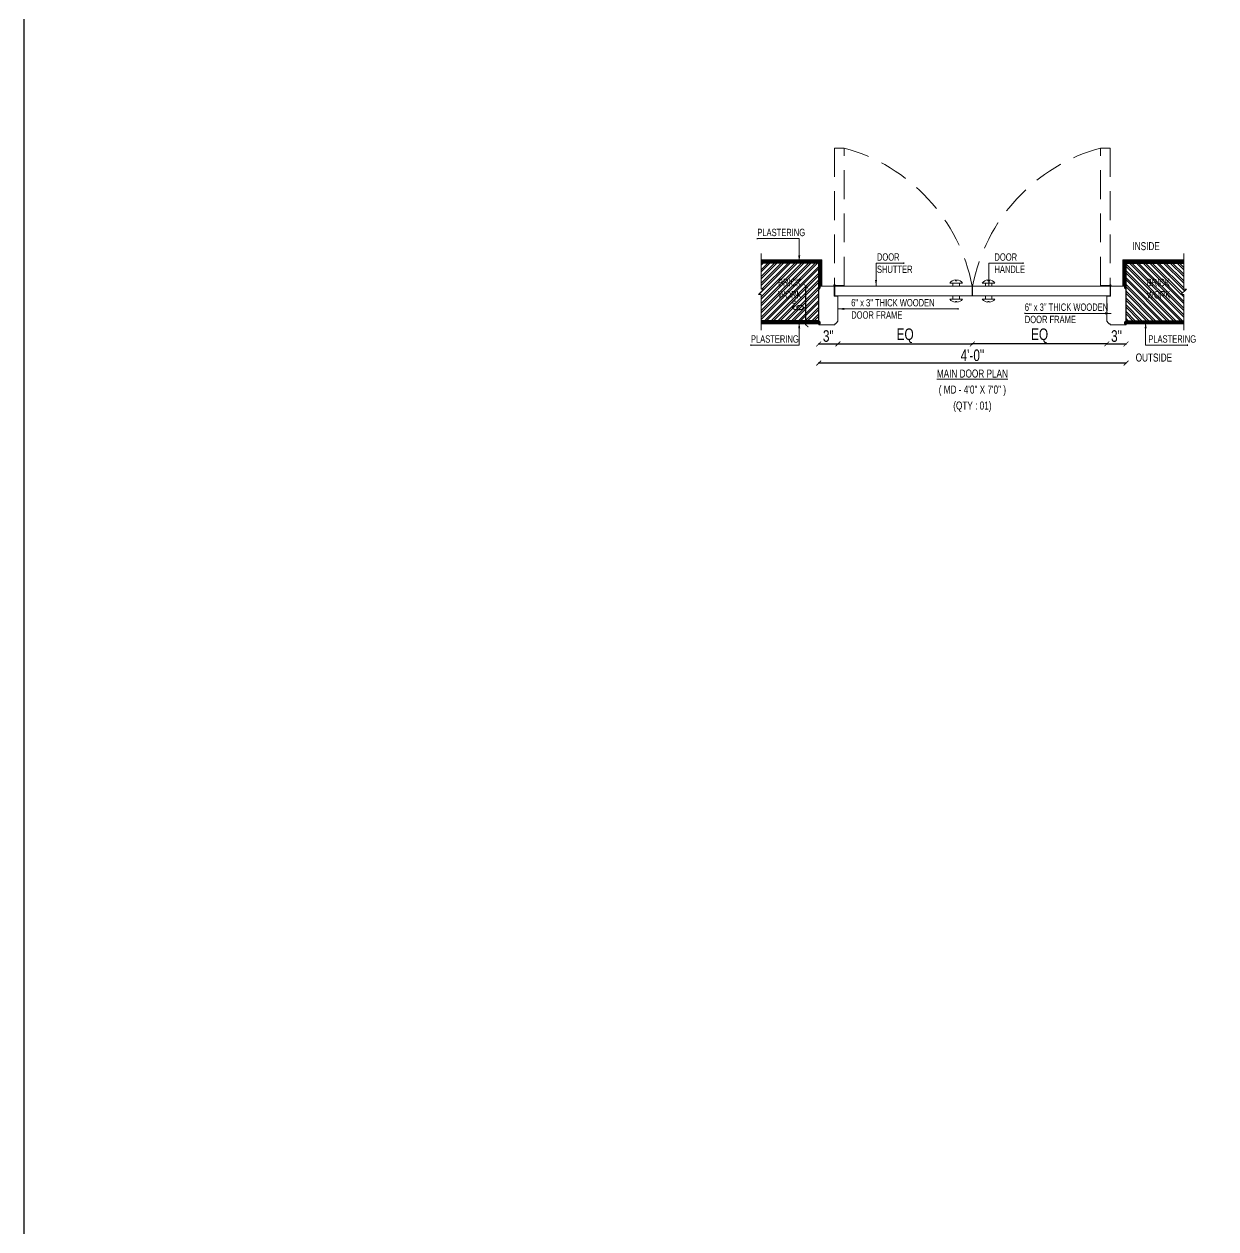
# Model space of a CAD drawing. Header units: inches. Extents: x 3365147 to 3374664, y 1380917 to 1384908.
# Drawn here: x 3372405.9 to 3372592, y 1381852.2 to 1382040.3 of the extents above; entities that cross this region are included whole.
import ezdxf

# ---------------------------------------------------------------- set-up
doc = ezdxf.new("R2010")
doc.units = ezdxf.units.IN
doc.header["$LTSCALE"] = 18
doc.header["$MEASUREMENT"] = 0
doc.header["$PDSIZE"] = -1
doc.linetypes.add('CONTINOUS', pattern=[0])
doc.linetypes.add('HIDDEN', pattern=[0.375, 0.25, -0.125])
for name, color, linetype, lineweight in [('DIM-03_BC', 1, 'Continuous', 9), ('DOORS-00_BC', 30, 'Continuous', 18), ('DOORS-SHUTTER_BC', 40, 'Continuous', 9), ('PLASTERING BAND HATCH_BC', 252, 'Continuous', 5), ('PLASTERING BAND-00_BC', 1, 'Continuous', 15), ('TEXT ARROW_BC', 4, 'Continuous', 13), ('TEXT-HEADING_BC', 2, 'Continuous', 25), ('TEXT_BC', 3, 'CONTINOUS', 18), ('TITLE TEXT-01_BC', 1, 'Continuous', 20), ('TITLE TEXT-02_BC', 3, 'Continuous', 18), ('TITLE TEXT-03_BC', 4, 'Continuous', 15), ('WALL-00_BC', 7, 'Continuous', 30), ('WALL-9 inch BRICK HATCH_BC', 22, 'Continuous', 0), ('WALL-ZIGZAG LINE_BC', 3, 'Continuous', 13), ('WINDOWS-00_BC', 30, 'Continuous', 18)]:
    doc.layers.add(name, color=color, linetype=linetype, lineweight=lineweight)
doc.styles.add('BC-TEXT_GENERAL', font='swisscl.ttf')
doc.styles.add('BC-WALL_DIM', font='swisscl.ttf')
doc.styles.add('BC_ROOM _DIM', font='swisscl.ttf')
doc.dimstyles.new('BC-RD2', dxfattribs={"dimscale": 0.8, "dimtxt": 6, "dimasz": 2.5, "dimexe": 4.5, "dimexo": 0, "dimgap": 1, "dimtad": 1, "dimdec": 4, "dimzin": 3, "dimdsep": 46, "dimlunit": 4, "dimtxsty": 'BC_ROOM _DIM', "dimblk": 'ARCHTICK', "dimcen": 0.0625, "dimdle": 0.25, "dimse1": 1, "dimse2": 1, "dimclrd": 8, "dimclre": 4, "dimclrt": 256, "dimadec": 0, "dimazin": 0, "dimtfac": 0.5, "dimtdec": 4, "dimtix": 1, "dimtofl": 0, "dimtmove": 2, "dimatfit": 2, "dimfxl": 0, "dimfrac": 1, "dimtolj": 1, "dimtzin": 1, "dimarcsym": 0})
doc.dimstyles.new('WALL DIM-02_BC', dxfattribs={"dimtxt": 4, "dimasz": 2, "dimexe": 4.5, "dimexo": 0, "dimgap": 1, "dimtad": 1, "dimdec": 1, "dimzin": 0, "dimdsep": 46, "dimlunit": 4, "dimtxsty": 'BC-WALL_DIM', "dimblk": 'ARCHTICK', "dimcen": 0.0625, "dimdle": 0.25, "dimse1": 1, "dimse2": 1, "dimclrd": 7, "dimclre": 4, "dimclrt": 256, "dimadec": 0, "dimazin": 0, "dimtfac": 0.5, "dimtdec": 1, "dimtix": 1, "dimtofl": 0, "dimtmove": 2, "dimatfit": 2, "dimfxl": 0, "dimfrac": 1, "dimtolj": 1, "dimtzin": 1, "dimlwd": -1, "dimarcsym": 0})

# ---------------------------------------------------------------- blocks, each defined once
blk = doc.blocks.new('ARCHTICK')
at = {"color": 0, "const_width": 0.15}
blk.add_lwpolyline([(-0.5, -0.5), (0.5, 0.5)], dxfattribs=at)
blk = doc.blocks.new('*D1446')
at = {"layer": 'Defpoints', "color": 0, "transparency": 16777216}
for p in [(3372529.95, 1381993.37), (3372577.95, 1381993.37), (3372529.95, 1381987.37)]:
    blk.add_point(p, dxfattribs=at)
at = {"layer": 'DIM-03_BC', "color": 254, "lineweight": -2, "transparency": 16777216}
blk.add_line((3372578.03, 1381987.37), (3372529.88, 1381987.37), dxfattribs=at)
at = {"layer": 'DIM-03_BC', "color": 254, "lineweight": -2, "transparency": 16777216, "xscale": 0.75, "yscale": 0.75, "zscale": 0.75, "rotation": 180}
blk.add_blockref('ARCHTICK', (3372529.95, 1381987.37), dxfattribs=at)
at = {"layer": 'DIM-03_BC', "color": 254, "lineweight": -2, "transparency": 16777216, "xscale": 0.75, "yscale": 0.75, "zscale": 0.75}
blk.add_blockref('ARCHTICK', (3372577.95, 1381987.37), dxfattribs=at)
at = {"layer": 'DIM-03_BC', "transparency": 16777216, "insert": (3372553.95, 1381988.59), "char_height": 1.8, "attachment_point": 5, "style": 'BC_ROOM _DIM'}
blk.add_mtext('\\A1;4\'-0"', dxfattribs=at)
blk = doc.blocks.new('_ArchTick')
at = {"color": 0, "linetype": 'ByBlock', "const_width": 0.15}
blk.add_lwpolyline([(-0.5, -0.5), (0.5, 0.5)], dxfattribs=at)
blk = doc.blocks.new('*D1447')
at = {"layer": 'Defpoints', "color": 0, "transparency": 16777216}
for p in [(3372527.95, 1381999.37), (3372530.2, 1381999.37), (3372529.95, 1381993.37)]:
    blk.add_point(p, dxfattribs=at)
at = {"layer": 'DIM-03_BC', "color": 254, "lineweight": -2, "transparency": 16777216}
blk.add_line((3372527.95, 1381993.29), (3372527.95, 1381999.44), dxfattribs=at)
at = {"layer": 'DIM-03_BC', "color": 254, "lineweight": -2, "transparency": 16777216, "xscale": 0.75, "yscale": 0.75, "zscale": 0.75}
for p, rotation in [((3372527.95, 1381999.37), 90), ((3372527.95, 1381993.37), 270)]:
    blk.add_blockref('ARCHTICK', p, dxfattribs=dict(at, rotation=rotation))
at = {"layer": 'DIM-03_BC', "transparency": 16777216, "insert": (3372526.73, 1381996.37), "char_height": 1.8, "attachment_point": 5, "rotation": 90, "style": 'BC_ROOM _DIM'}
blk.add_mtext('\\A1;6"', dxfattribs=at)
blk = doc.blocks.new('*D1455')
at = {"layer": 'Defpoints', "color": 0, "transparency": 16777216}
for p in [(3372529.95, 1381993.37), (3372532.95, 1381993.87), (3372532.95, 1381990.37)]:
    blk.add_point(p, dxfattribs=at)
at = {"layer": 'DIM-03_BC', "color": 254, "lineweight": -2, "transparency": 16777216}
blk.add_line((3372529.88, 1381990.37), (3372533.03, 1381990.37), dxfattribs=at)
at = {"layer": 'DIM-03_BC', "color": 254, "lineweight": -2, "transparency": 16777216, "xscale": 0.75, "yscale": 0.75, "zscale": 0.75, "rotation": 180}
blk.add_blockref('ARCHTICK', (3372529.95, 1381990.37), dxfattribs=at)
at = {"layer": 'DIM-03_BC', "color": 254, "lineweight": -2, "transparency": 16777216, "xscale": 0.75, "yscale": 0.75, "zscale": 0.75}
blk.add_blockref('ARCHTICK', (3372532.95, 1381990.37), dxfattribs=at)
at = {"layer": 'DIM-03_BC', "transparency": 16777216, "insert": (3372531.45, 1381991.59), "char_height": 1.8, "attachment_point": 5, "style": 'BC_ROOM _DIM'}
blk.add_mtext('\\A1;3"', dxfattribs=at)
blk = doc.blocks.new('*D1456')
at = {"layer": 'Defpoints', "color": 0, "transparency": 16777216}
for p in [(3372553.95, 1381997.87), (3372532.95, 1381993.87), (3372553.95, 1381990.37)]:
    blk.add_point(p, dxfattribs=at)
at = {"layer": 'DIM-03_BC', "color": 254, "lineweight": -2, "transparency": 16777216}
blk.add_line((3372532.88, 1381990.37), (3372554.03, 1381990.37), dxfattribs=at)
at = {"layer": 'DIM-03_BC', "color": 254, "lineweight": -2, "transparency": 16777216, "xscale": 0.75, "yscale": 0.75, "zscale": 0.75, "rotation": 180}
blk.add_blockref('ARCHTICK', (3372532.95, 1381990.37), dxfattribs=at)
at = {"layer": 'DIM-03_BC', "color": 254, "lineweight": -2, "transparency": 16777216, "xscale": 0.75, "yscale": 0.75, "zscale": 0.75}
blk.add_blockref('ARCHTICK', (3372553.95, 1381990.37), dxfattribs=at)
at = {"layer": 'DIM-03_BC', "transparency": 16777216, "insert": (3372543.45, 1381991.64), "char_height": 1.8, "attachment_point": 5, "style": 'BC_ROOM _DIM'}
blk.add_mtext('\\A1;EQ', dxfattribs=at)
blk = doc.blocks.new('*D1457')
at = {"layer": 'Defpoints', "color": 0, "transparency": 16777216}
for p in [(3372574.95, 1381993.87), (3372577.95, 1381993.37), (3372577.95, 1381990.37)]:
    blk.add_point(p, dxfattribs=at)
at = {"layer": 'DIM-03_BC', "color": 254, "lineweight": -2, "transparency": 16777216}
blk.add_line((3372574.88, 1381990.37), (3372578.03, 1381990.37), dxfattribs=at)
at = {"layer": 'DIM-03_BC', "color": 254, "lineweight": -2, "transparency": 16777216, "xscale": 0.75, "yscale": 0.75, "zscale": 0.75, "rotation": 180}
blk.add_blockref('ARCHTICK', (3372574.95, 1381990.37), dxfattribs=at)
at = {"layer": 'DIM-03_BC', "color": 254, "lineweight": -2, "transparency": 16777216, "xscale": 0.75, "yscale": 0.75, "zscale": 0.75}
blk.add_blockref('ARCHTICK', (3372577.95, 1381990.37), dxfattribs=at)
at = {"layer": 'DIM-03_BC', "transparency": 16777216, "insert": (3372576.45, 1381991.59), "char_height": 1.8, "attachment_point": 5, "style": 'BC_ROOM _DIM'}
blk.add_mtext('\\A1;3"', dxfattribs=at)
blk = doc.blocks.new('*D1761')
at = {"layer": 'Defpoints', "color": 0, "transparency": 16777216}
for p in [(3372553.95, 1381997.87), (3372574.95, 1381993.87), (3372553.95, 1381990.37)]:
    blk.add_point(p, dxfattribs=at)
at = {"layer": 'DIM-03_BC', "color": 254, "lineweight": -2, "transparency": 16777216}
blk.add_line((3372575.03, 1381990.37), (3372553.88, 1381990.37), dxfattribs=at)
at = {"layer": 'DIM-03_BC', "color": 254, "lineweight": -2, "transparency": 16777216, "xscale": 0.75, "yscale": 0.75, "zscale": 0.75, "rotation": 180}
blk.add_blockref('ARCHTICK', (3372553.95, 1381990.37), dxfattribs=at)
at = {"layer": 'DIM-03_BC', "color": 254, "lineweight": -2, "transparency": 16777216, "xscale": 0.75, "yscale": 0.75, "zscale": 0.75}
blk.add_blockref('ARCHTICK', (3372574.95, 1381990.37), dxfattribs=at)
at = {"layer": 'DIM-03_BC', "transparency": 16777216, "insert": (3372564.45, 1381991.64), "char_height": 1.8, "attachment_point": 5, "style": 'BC_ROOM _DIM'}
blk.add_mtext('\\A1;EQ', dxfattribs=at)

msp = doc.modelspace()

# ---------------------------------------------------------------- hatches: boundary and pattern name
at = {"layer": 'PLASTERING BAND HATCH_BC', "transparency": 33554687}
h = msp.add_hatch(dxfattribs=at)
h.set_pattern_fill('ANSI31', color=256)
h.set_pattern_definition([(45, (3372526.22978, 1381993.76464), (-0.0883883, 0.0883883), [])])
h.paths.add_polyline_path([(3372520.95479, 1381993.9948), (3372520.95479, 1381993.4948), (3372529.95479, 1381993.4948), (3372530.19479, 1381993.4948), (3372530.19479, 1381993.7448), (3372529.95479, 1381993.9948)])
h.paths.add_polyline_path([(3372529.95479, 1381998.8698), (3372530.20479, 1381999.1198), (3372530.20479, 1381999.3698), (3372530.45479, 1381999.3698), (3372530.45479, 1382003.4948), (3372520.95479, 1382003.4948), (3372520.95479, 1382002.9948), (3372529.95479, 1382002.9948)])
h = msp.add_hatch(dxfattribs=at)
h.set_pattern_fill('ANSI31', color=256, angle=90)
h.set_pattern_definition([(135, (3373714.50176, 1385196.18341), (-0.0883883476, -0.0883883476), [])])
h.paths.add_polyline_path([(3372577.70479, 1381999.1198), (3372577.95479, 1381998.8698), (3372577.95479, 1382002.9948), (3372586.95479, 1382002.9948), (3372586.95479, 1382003.4948), (3372577.45479, 1382003.4948), (3372577.45479, 1381999.3698), (3372577.70479, 1381999.3698)])
h = msp.add_hatch(dxfattribs=at)
h.set_pattern_fill('ANSI31', color=256)
h.set_pattern_definition([(45, (3373714.50176, 1385196.18341), (-0.0883883476, 0.0883883476), [])])
h.paths.add_polyline_path([(3372586.95479, 1381993.9948), (3372577.95479, 1381993.9948), (3372577.71479, 1381993.7448), (3372577.71479, 1381993.4948), (3372577.95479, 1381993.4948), (3372586.95479, 1381993.4948)])
at = {"layer": 'WALL-9 inch BRICK HATCH_BC', "transparency": 33554687}
h = msp.add_hatch(dxfattribs=at)
h.set_pattern_fill('ANSI32', color=256, scale=2)
h.set_pattern_definition([(45, (3372529.9548, 1381993.9948), (-0.53033, 0.53033), []), (45, (3372530.30835, 1381993.9948), (-0.53033, 0.53033), [])])
h.paths.add_polyline_path([(3372520.53292, 1381998.07293), (3372520.95479, 1381998.07293), (3372520.95479, 1381993.9948), (3372529.95479, 1381993.9948), (3372529.95479, 1382002.9948), (3372520.95479, 1382002.9948), (3372520.95479, 1381998.91668), (3372521.37667, 1381998.91668)])
h = msp.add_hatch(dxfattribs=at)
h.set_pattern_fill('ANSI32', color=256, scale=2, angle=90)
h.set_pattern_definition([(135, (3372577.9548, 1381993.9948), (-0.53033, -0.53033), []), (135, (3372577.9548, 1381994.34836), (-0.53033, -0.53033), [])])
h.paths.add_polyline_path([(3372586.95479, 1381998.07293), (3372586.53292, 1381998.07293), (3372587.37667, 1381998.91668), (3372586.95479, 1381998.91668), (3372586.95479, 1382002.9948), (3372577.95479, 1382002.9948), (3372577.95479, 1381993.9948), (3372586.95479, 1381993.9948)])

# ---------------------------------------------------------------- linework, layer by layer
at = {"layer": 'DOORS-00_BC', "transparency": 33554687}
for points in [[(3372532.45479, 1381993.3698), (3372532.45479, 1381993.4948), (3372532.57979, 1381993.4948), (3372532.82979, 1381993.7448), (3372532.82979, 1381993.8698), (3372532.95479, 1381993.8698), (3372532.95479, 1381997.8073), (3372532.39229, 1381997.8073), (3372532.39229, 1381999.3698), (3372530.20479, 1381999.3698), (3372530.20479, 1381999.1198), (3372529.95479, 1381998.8698), (3372529.95479, 1381998.8698), (3372529.95479, 1381998.8698), (3372529.95479, 1381993.9948), (3372530.19479, 1381993.7448), (3372530.19479, 1381993.4948), (3372529.95479, 1381993.4948), (3372529.95479, 1381993.3698), (3372529.95479, 1381993.3698), (3372529.95479, 1381993.3698)], [(3372575.45479, 1381993.3698), (3372575.45479, 1381993.4948), (3372575.32979, 1381993.4948), (3372575.07979, 1381993.7448), (3372575.07979, 1381993.8698), (3372574.95479, 1381993.8698), (3372574.95479, 1381997.8073), (3372575.51729, 1381997.8073), (3372575.51729, 1381999.3698), (3372577.70479, 1381999.3698), (3372577.70479, 1381999.1198), (3372577.95479, 1381998.8698), (3372577.95479, 1381998.8698), (3372577.95479, 1381998.8698), (3372577.95479, 1381993.9948), (3372577.71479, 1381993.7448), (3372577.71479, 1381993.4948), (3372577.95479, 1381993.4948), (3372577.95479, 1381993.3698), (3372577.95479, 1381993.3698), (3372577.95479, 1381993.3698)]]:
    msp.add_lwpolyline(points, close=True, dxfattribs=at)
at = {"layer": 'DOORS-SHUTTER_BC', "transparency": 33554687}
for p, q in [((3372551.32182, 1382000.36566), (3372551.32182, 1382000.23045)), ((3372551.32182, 1382000.23045), (3372551.52526, 1382000.23045)), ((3372551.52526, 1382000.36566), (3372551.52526, 1382000.23045)), ((3372556.38432, 1382000.36566), (3372556.38432, 1382000.23045)), ((3372556.58776, 1382000.23045), (3372556.38432, 1382000.23045)), ((3372556.58776, 1382000.36566), (3372556.58776, 1382000.23045)), ((3372550.42354, 1381999.8698), (3372552.42354, 1381999.8698)), ((3372550.92354, 1381999.8698), (3372550.92354, 1381999.3698)), ((3372551.92354, 1381999.8698), (3372551.92354, 1381999.3698)), ((3372553.95479, 1381999.3698), (3372553.95479, 1381997.8698)), ((3372557.48604, 1381999.8698), (3372555.48604, 1381999.8698)), ((3372555.98604, 1381999.8698), (3372555.98604, 1381999.3698)), ((3372556.98604, 1381999.8698), (3372556.98604, 1381999.3698)), ((3372550.42354, 1381997.3698), (3372552.42354, 1381997.3698)), ((3372550.92354, 1381997.3698), (3372550.92354, 1381997.8698)), ((3372551.32182, 1381997.00916), (3372551.52526, 1381997.00916)), ((3372551.32182, 1381996.87395), (3372551.32182, 1381997.00916)), ((3372551.52526, 1381996.87395), (3372551.52526, 1381997.00916)), ((3372551.92354, 1381997.3698), (3372551.92354, 1381997.8698)), ((3372557.48604, 1381997.3698), (3372555.48604, 1381997.3698)), ((3372555.98604, 1381997.3698), (3372555.98604, 1381997.8698)), ((3372556.58776, 1381997.00916), (3372556.38432, 1381997.00916)), ((3372556.38432, 1381996.87395), (3372556.38432, 1381997.00916)), ((3372556.58776, 1381996.87395), (3372556.58776, 1381997.00916)), ((3372556.98604, 1381997.3698), (3372556.98604, 1381997.8698))]:
    msp.add_line(p, q, dxfattribs=at)
at = {"layer": 'DOORS-SHUTTER_BC', "linetype": 'HIDDEN', "transparency": 33554687}
for points in [[(3372533.92354, 1381999.4948), (3372533.92354, 1382020.96355), (3372532.42354, 1382020.96355), (3372532.42354, 1381999.4948)], [(3372573.98604, 1381999.4948), (3372573.98604, 1382020.96355), (3372575.48604, 1382020.96355), (3372575.48604, 1381999.4948)]]:
    msp.add_lwpolyline(points, close=True, dxfattribs=at)
at = {"layer": 'DOORS-SHUTTER_BC', "transparency": 33554687}
for points in [[(3372553.92354, 1381997.8698), (3372532.45479, 1381997.8698), (3372532.45479, 1381999.3698), (3372553.92354, 1381999.3698)], [(3372575.45479, 1381997.8698), (3372553.98604, 1381997.8698), (3372553.98604, 1381999.3698), (3372575.45479, 1381999.3698)]]:
    msp.add_lwpolyline(points, close=True, dxfattribs=at)
at = {"layer": 'DOORS-SHUTTER_BC', "linetype": 'HIDDEN', "transparency": 33554687}
for centre, start, end in [((3372526.65256, 1381994.1704), 10.7942942, 74.8170417), ((3372581.25702, 1381994.1704), 105.1829582, 169.2057058)]:
    msp.add_arc(centre, 27.76221, start, end, dxfattribs=at)
at = {"layer": 'DOORS-SHUTTER_BC', "transparency": 33554687}
for centre, start, end in [((3372551.42354, 1381999.1198), 94.6676793, 143.1301023), ((3372551.42354, 1381999.1198), 36.8698977, 85.3323207), ((3372556.48604, 1381999.1198), 94.6676793, 143.1301023), ((3372556.48604, 1381999.1198), 36.8698977, 85.3323207), ((3372551.42354, 1381998.1198), 216.8698977, 265.3323207), ((3372551.42354, 1381998.1198), 274.6676793, 323.1301023), ((3372556.48604, 1381998.1198), 216.8698977, 265.3323207), ((3372556.48604, 1381998.1198), 274.6676793, 323.1301023)]:
    msp.add_arc(centre, 1.25, start, end, dxfattribs=at)
at = {"layer": 'PLASTERING BAND-00_BC', "transparency": 33554687}
for p, q in [((3372530.45479, 1382003.4948), (3372520.95479, 1382003.4948)), ((3372530.45479, 1381999.3698), (3372530.45479, 1382003.4948)), ((3372577.45479, 1381999.3698), (3372577.45479, 1382003.4948)), ((3372577.45479, 1382003.4948), (3372586.95479, 1382003.4948)), ((3372529.95479, 1381993.4948), (3372520.95479, 1381993.4948)), ((3372577.95479, 1381993.4948), (3372586.95479, 1381993.4948))]:
    msp.add_line(p, q, dxfattribs=at)
at = {"layer": 'TEXT ARROW_BC', "transparency": 33554687}
for p, q in [((3372520.36775, 1382006.91022), (3372520.36775, 1382006.71022)), ((3372543.22615, 1382002.87686), (3372543.22615, 1382003.07686)), ((3372561.86319, 1382002.87686), (3372561.86319, 1382003.07686)), ((3372551.73981, 1381995.73855), (3372551.73981, 1381995.93855)), ((3372562.13799, 1381995.04564), (3372562.13799, 1381995.24564)), ((3372519.36775, 1381990.27582), (3372519.36775, 1381990.07582)), ((3372587.55443, 1381990.27582), (3372587.55443, 1381990.07582))]:
    msp.add_line(p, q, dxfattribs=at)
at = {"layer": 'WALL-00_BC', "transparency": 33554687}
for p, q in [((3372529.95479, 1382002.9948), (3372520.95479, 1382002.9948)), ((3372529.95479, 1381993.9948), (3372529.95479, 1382002.9948)), ((3372577.95479, 1381993.9948), (3372577.95479, 1382002.9948)), ((3372577.95479, 1382002.9948), (3372586.95479, 1382002.9948)), ((3372529.95479, 1381993.9948), (3372520.95479, 1381993.9948)), ((3372577.95479, 1381993.9948), (3372586.95479, 1381993.9948))]:
    msp.add_line(p, q, dxfattribs=at)
at = {"layer": 'WALL-00_BC'}
msp.add_lwpolyline([(3373535.04435, 1380917.04081), (3372405.85396, 1380917.04073), (3372405.85386, 1382430.68243), (3373535.04425, 1382430.6825)], close=True, dxfattribs=at)
at = {"layer": 'WALL-ZIGZAG LINE_BC', "transparency": 33554687}
for points in [[(3372520.95479, 1382004.4948), (3372520.95479, 1381998.91668), (3372521.37667, 1381998.91668), (3372520.53292, 1381998.07293), (3372520.95479, 1381998.07293), (3372520.95479, 1381992.4948)], [(3372586.95479, 1382004.4948), (3372586.95479, 1381998.91668), (3372587.37667, 1381998.91668), (3372586.53292, 1381998.07293), (3372586.95479, 1381998.07293), (3372586.95479, 1381992.4948)]]:
    msp.add_lwpolyline(points, dxfattribs=at)
at = {"layer": 'WINDOWS-00_BC', "transparency": 33554687}
for centre in [(3372532.42354, 1381999.4948), (3372575.48604, 1381999.4948)]:
    msp.add_circle(centre, 0.125, dxfattribs=at)

# ---------------------------------------------------------------- texts
at = {"layer": 'TEXT-HEADING_BC', "transparency": 33554687, "char_height": 1.25, "style": 'BC-TEXT_GENERAL'}
for s, insert, attachment_point in [('INSIDE', (3372578.95479, 1382004.9948), 7), ('OUTSIDE', (3372579.45479, 1381988.8698), 1)]:
    msp.add_mtext(s, dxfattribs=dict(at, insert=insert, attachment_point=attachment_point))
at = {"layer": 'TEXT_BC', "transparency": 33554687, "char_height": 1.15, "attachment_point": 4, "style": 'BC-TEXT_GENERAL'}
for s, insert in [('\\A1;PLASTERING\\P ', (3372520.36775, 1382006.81022)), ('\\A1;DOOR\\PSHUTTER ', (3372539.0458, 1382002.97686)), ('\\A1;DOOR\\PHANDLE ', (3372557.4002, 1382002.97686)), ('\\A1;BRICK\\PWORK', (3372523.60952, 1381998.99675)), ('\\A1;BRICK\\PWORK', (3372581.19112, 1381998.99675)), ('\\A1;6" x 3" THICK WOODEN \\PDOOR FRAME', (3372535.03058, 1381995.83855)), ('\\A1;6" x 3" THICK WOODEN \\PDOOR FRAME', (3372562.13799, 1381995.14564)), ('\\A1;PLASTERING\\P ', (3372519.36775, 1381990.17582)), ('\\A1;PLASTERING\\P ', (3372581.42616, 1381990.17582))]:
    msp.add_mtext(s, dxfattribs=dict(at, insert=insert))
at = {"layer": 'TITLE TEXT-01_BC', "transparency": 33554687, "insert": (3372553.95479, 1381986.3698), "char_height": 1.25, "attachment_point": 2, "style": 'BC-TEXT_GENERAL'}
msp.add_mtext('{\\LMAIN DOOR PLAN  }', dxfattribs=at)
at = {"layer": 'TITLE TEXT-02_BC', "transparency": 33554687, "insert": (3372553.95479, 1381983.8698), "char_height": 1.25, "attachment_point": 2, "style": 'BC-TEXT_GENERAL'}
msp.add_mtext('( MD - 4\'0" X 7\'0" )', dxfattribs=at)
at = {"layer": 'TITLE TEXT-03_BC', "transparency": 33554687, "insert": (3372553.95479, 1381981.3698), "char_height": 1.25, "attachment_point": 2, "style": 'BC-TEXT_GENERAL'}
msp.add_mtext('(QTY : 01)', dxfattribs=at)

# ---------------------------------------------------------------- dimensions: what is measured, and where the dimension line sits
at = {"layer": 'DIM-03_BC', "transparency": 33554687}
dim = msp.add_linear_dim(base=(3372527.95479, 1381999.3698), p1=(3372529.95479, 1381993.3698), p2=(3372530.20479, 1381999.3698), angle=90, dimstyle='BC-RD2', override={"dimscale": 0.3, "dimdec": 2, "dimpost": '\\X', "dimclrd": 254, "dimtofl": 1}, dxfattribs=at)
dim.commit()
dim.dimension.update_dxf_attribs({"geometry": '*D1447', "text_midpoint": (3372526.73297, 1381996.3698)})
dim = msp.add_linear_dim(base=(3372553.95479, 1381990.3698), p1=(3372532.95479, 1381993.8698), p2=(3372553.95479, 1381997.8698), text='EQ', dimstyle='BC-RD2', override={"dimscale": 0.3, "dimdec": 2, "dimpost": '\\X', "dimclrd": 254, "dimtofl": 1}, dxfattribs=at)
dim.commit()
dim.dimension.update_dxf_attribs({"geometry": '*D1456', "text_midpoint": (3372543.45479, 1381991.64176)})
dim = msp.add_linear_dim(base=(3372553.95479, 1381990.3698), p1=(3372574.95479, 1381993.8698), p2=(3372553.95479, 1381997.8698), angle=180, text='EQ', dimstyle='BC-RD2', override={"dimscale": 0.3, "dimdec": 2, "dimpost": '\\X', "dimclrd": 254, "dimtofl": 1}, dxfattribs=at)
dim.commit()
dim.dimension.update_dxf_attribs({"geometry": '*D1761', "text_midpoint": (3372564.45479, 1381991.64176)})
for base, p1, p2, picture, middle in [((3372532.95479, 1381990.3698), (3372529.95479, 1381993.3698), (3372532.95479, 1381993.8698), '*D1455', (3372531.45479, 1381991.59162)), ((3372529.95479, 1381987.3698), (3372577.95479, 1381993.3698), (3372529.95479, 1381993.3698), '*D1446', (3372553.95479, 1381988.59162)), ((3372577.95479, 1381990.3698), (3372574.95479, 1381993.8698), (3372577.95479, 1381993.3698), '*D1457', (3372576.45479, 1381991.59162))]:
    dim = msp.add_linear_dim(base=base, p1=p1, p2=p2, dimstyle='BC-RD2', override={"dimscale": 0.3, "dimdec": 2, "dimpost": '\\X', "dimclrd": 254, "dimtofl": 1}, dxfattribs=at)
    dim.commit()
    dim.dimension.update_dxf_attribs({"geometry": picture, "text_midpoint": middle})

# ---------------------------------------------------------------- leaders
at = {"layer": 'TEXT ARROW_BC', "transparency": 33554687}
for points, override in [([(3372526.90772, 1382003.20317), (3372526.90772, 1382006.81022), (3372520.36775, 1382006.81022)], {"dimasz": 1, "dimgap": 1, "dimtad": 0, "dimclrd": 256, "dimfxl": 3, "dimfxlon": 1, "dimarcsym": 1}), ([(3372538.90573, 1381999.3698), (3372538.90573, 1382002.97686), (3372543.22615, 1382002.97686)], {"dimasz": 1, "dimgap": 1, "dimtad": 0, "dimclrd": 256, "dimfxl": 3, "dimfxlon": 1, "dimarcsym": 1}), ([(3372556.54277, 1381999.3698), (3372556.54277, 1382002.97686), (3372561.86319, 1382002.97686)], {"dimasz": 1, "dimgap": 1, "dimtad": 0, "dimclrd": 256, "dimfxl": 3, "dimfxlon": 1, "dimarcsym": 1}), ([(3372532.95479, 1381995.83855), (3372551.73981, 1381995.83855)], {"dimasz": 1, "dimtad": 0, "dimclrd": 256, "dimfxl": 3, "dimfxlon": 1, "dimarcsym": 1}), ([(3372575.64409, 1381995.14564), (3372562.13799, 1381995.14564)], {"dimasz": 1, "dimtad": 0, "dimclrd": 256, "dimfxl": 3, "dimfxlon": 1, "dimarcsym": 1}), ([(3372526.90772, 1381993.78287), (3372526.90772, 1381990.17582), (3372519.36775, 1381990.17582)], {"dimasz": 1, "dimgap": 1, "dimtad": 0, "dimclrd": 256, "dimfxl": 3, "dimfxlon": 1, "dimarcsym": 1}), ([(3372581.01446, 1381993.78287), (3372581.01446, 1381990.17582), (3372587.55443, 1381990.17582)], {"dimasz": 1, "dimgap": 1, "dimtad": 0, "dimclrd": 256, "dimfxl": 3, "dimfxlon": 1, "dimarcsym": 1})]:
    msp.add_leader(points, dimstyle='WALL DIM-02_BC', override=override, dxfattribs=at)

doc.saveas('drawing.dxf')
